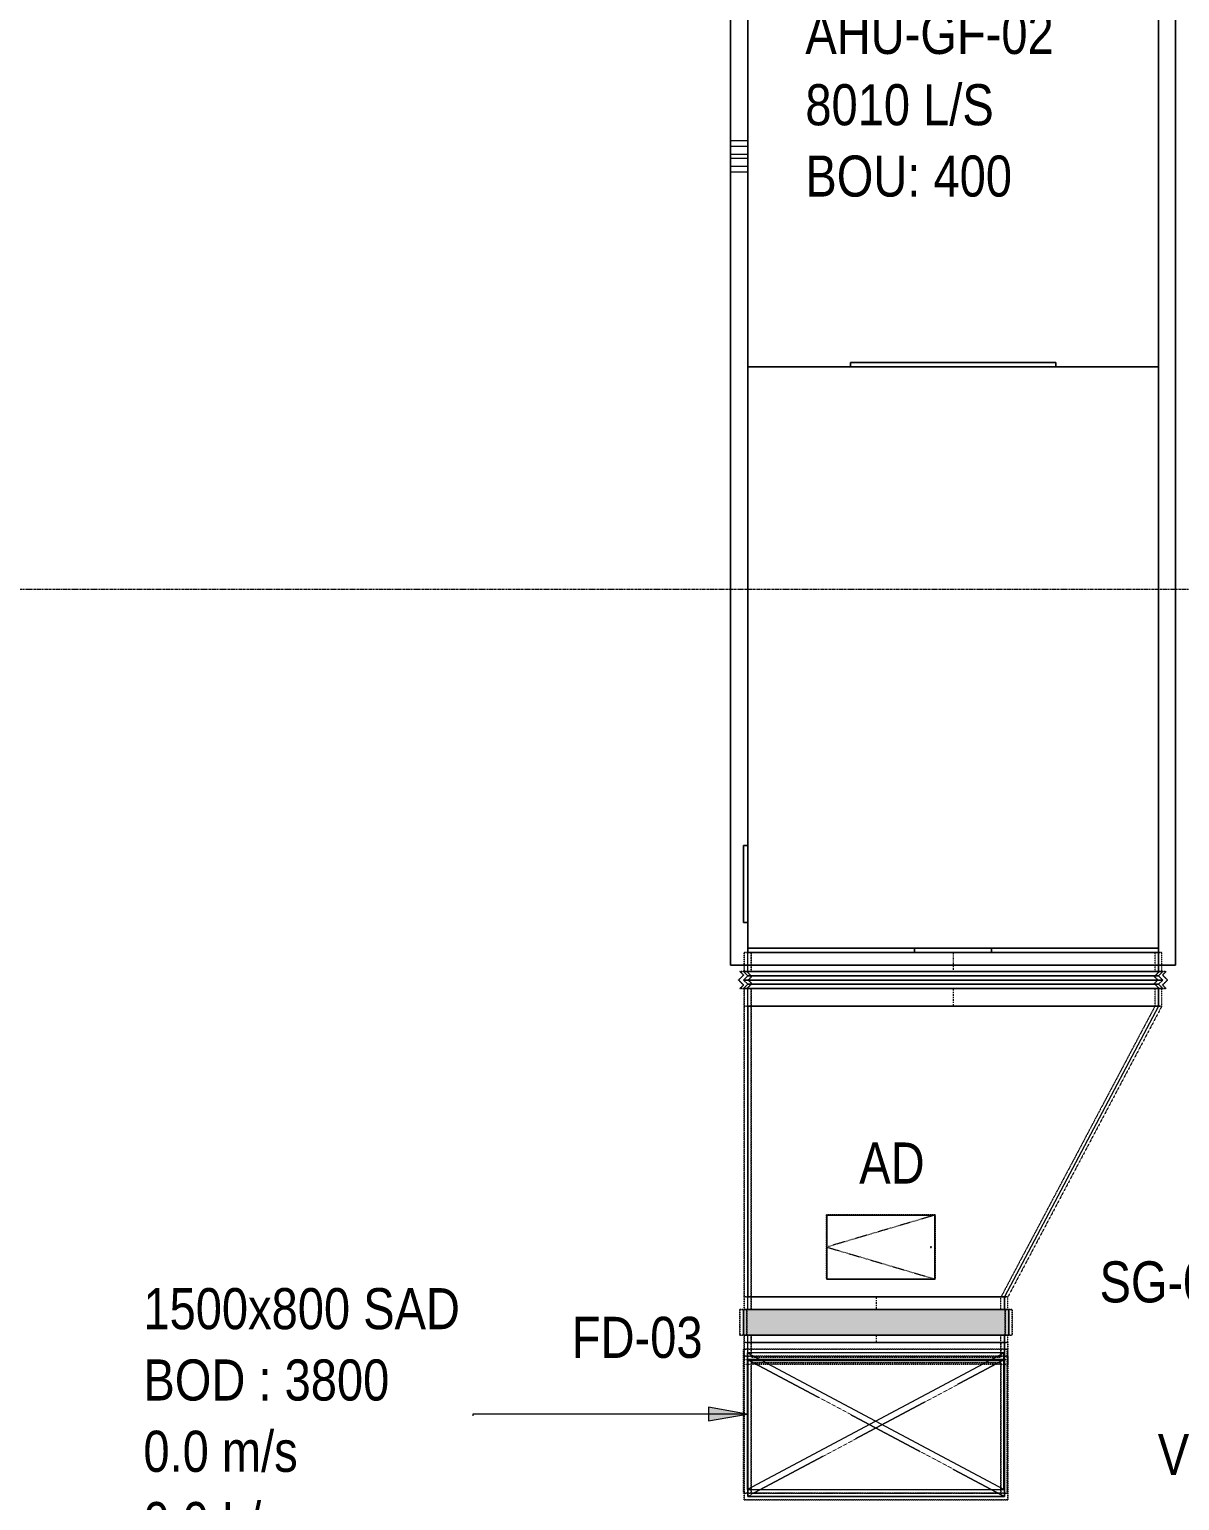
# Model space of a CAD drawing. Header units: inches. Extents: x -83664 to 20107, y -47222 to 19398.
# Drawn here: x -71965 to -65245, y -33089 to -24493 of the extents above; entities that cross this region are included whole.
import ezdxf

# ---------------------------------------------------------------- set-up
doc = ezdxf.new("R2010")
doc.units = ezdxf.units.IN
doc.header["$MEASUREMENT"] = 0
for name, pattern in [('Center', [29.999999, 12, -6, 6, -6]), ('Dash', [6, 3, -3]), ('Dash_2_', [6.35, 3.175, -3.175]), ('Grid Line', [22.225, 12.7, -3.175, 3.175, -3.175]), ('Hidden 0_50', [1.0584, 0.5292, -0.5292]), ('Hidden 1_0', [1.7, 1, -0.7]), ('Hidden 1_5', [2.2, 1.5, -0.7])]:
    doc.linetypes.add(name, pattern=pattern)
for name, color, linetype, lineweight in [('A-DETL-GENF', 7, 'Continuous', 9), ('G-ANNO-TEXT', 7, 'Continuous', 9), ('M-EQPM', 7, 'Continuous', 18), ('M-HVAC-DUCT-ANNO', 7, 'Continuous', 9), ('M-HVAC-DUCT-CNTR', 7, 'Center', 9), ('M-HVAC-DUCT-IDEN', 7, 'Continuous', 18), ('Q-SPCQ', 7, 'Continuous', 9), ('Q-SPCQ-HDLN', 7, 'Dash_2_', 9), ('S-GRID', 7, 'Continuous', 9)]:
    doc.layers.add(name, color=color, linetype=linetype, lineweight=lineweight)
doc.layers.add('M-HVAC-DUCT', color=7, linetype='Continuous', lineweight=9, true_color=0xffe97f)
doc.styles.add('Arial Narrow_21', font='ARIALN.TTF', dxfattribs={"height": 240})

# ---------------------------------------------------------------- blocks, each defined once
blk = doc.blocks.new('TEMW-ME-AHU-Fresh Air Handling Unit - FAHU-L44-01-8296394-FIRST FLOOR AC CONDITIONING LAYOUT - PART A')
at = {"layer": 'M-EQPM'}
for p, q in [((6050, 2500), (-100, 2500)), ((-100, 2500), (-100, -100)), ((-100, -100), (-100, 2500)), ((-100, 2500), (6050, 2500)), ((6050, -100), (6050, 2500)), ((6050, 2500), (6050, -100)), ((0, 2400), (-25, 2400)), ((-25, 2400), (-25, 0)), ((-25, 0), (-25, 2400)), ((-25, 2400), (0, 2400)), ((5950, 2400), (0, 2400)), ((0, 2400), (0, 0)), ((0, 0), (0, 2400)), ((0, 2400), (5950, 2400)), ((0, 0), (0, 2400)), ((0, 2400), (0, 0)), ((5950, 2400), (2554, 2400)), ((2554, 2400), (2554, 0)), ((2554, 0), (2554, 2400)), ((2554, 2400), (5950, 2400)), ((5950, 0), (5950, 2400)), ((5950, 2400), (5950, 0)), ((5950, 0), (5950, 2400)), ((5950, 2400), (5950, 0)), ((5975, 2400), (5950, 2400)), ((5950, 2400), (5950, 0)), ((5950, 0), (5950, 2400)), ((5950, 2400), (5975, 2400)), ((5975, 0), (5975, 2400)), ((5975, 2400), (5975, 0)), ((2554, 1800), (2529, 1800)), ((2529, 1800), (2529, 600)), ((2529, 600), (2529, 1800)), ((2529, 1800), (2554, 1800)), ((2554, 600), (2554, 1800)), ((2554, 1800), (2554, 600)), ((5975, 1425), (5950, 1425)), ((5950, 1425), (5950, 975)), ((5950, 975), (5950, 1425)), ((5950, 1425), (5975, 1425)), ((5975, 975), (5975, 1425)), ((5975, 1425), (5975, 975)), ((5950, 975), (5975, 975)), ((5975, 975), (5950, 975)), ((2529, 600), (2554, 600)), ((2554, 600), (2529, 600)), ((0, 0), (5950, 0)), ((5950, 0), (0, 0)), ((1233.1, 0), (1233.1, -100)), ((1263.1, 0), (1233.1, 0)), ((1263.1, 0), (1233.1, 0)), ((1263.1, -100), (1263.1, 0)), ((1313.1, 0), (1313.1, -100)), ((1333.1, 0), (1313.1, 0)), ((1333.1, 0), (1313.1, 0)), ((1333.1, -100), (1333.1, 0)), ((1383.1, 0), (1383.1, -100)), ((1413.1, 0), (1383.1, 0)), ((1413.1, 0), (1383.1, 0)), ((1413.1, -100), (1413.1, 0)), ((2554, 0), (5950, 0)), ((5950, 0), (2554, 0)), ((5800, 0), (5350, 0)), ((5350, 0), (5350, -25)), ((5350, -25), (5350, 0)), ((5350, 0), (5800, 0)), ((5800, -25), (5800, 0)), ((5800, 0), (5800, -25)), ((-25, 0), (0, 0)), ((0, 0), (-25, 0)), ((5350, -25), (5800, -25)), ((5800, -25), (5350, -25)), ((5950, 0), (5975, 0)), ((5975, 0), (5950, 0)), ((-100, -100), (6050, -100)), ((6050, -100), (-100, -100)), ((1233.1, -100), (1263.1, -100)), ((1233.1, -100), (1263.1, -100)), ((1313.1, -100), (1333.1, -100)), ((1313.1, -100), (1333.1, -100)), ((1383.1, -100), (1413.1, -100)), ((1383.1, -100), (1413.1, -100))]:
    blk.add_line(p, q, dxfattribs=at)
blk = doc.blocks.new('REMC_M_FLEX CONNECTION_Type 2 - V_SAD-8296399-FIRST FLOOR AC CONDITIONING LAYOUT - PART A')
at = {"layer": 'M-HVAC-DUCT', "color": 30, "true_color": 0xff7f00}
for p, q in [((83687.9, 68349.6), (83662.9, 68374.6)), ((86112.9, 68374.6), (83662.9, 68374.6)), ((83687.9, 68349.6), (83662.9, 68374.6)), ((83662.9, 68374.6), (86112.9, 68374.6)), ((83662.9, 68324.6), (83687.9, 68349.6)), ((83662.9, 68324.6), (83687.9, 68349.6)), ((83687.9, 68349.6), (86087.9, 68349.6)), ((86087.9, 68349.6), (83687.9, 68349.6)), ((86087.9, 68349.6), (83687.9, 68349.6)), ((83687.9, 68349.6), (86087.9, 68349.6)), ((86112.9, 68374.6), (86087.9, 68349.6)), ((86087.9, 68349.6), (86112.9, 68374.6)), ((86087.9, 68349.6), (86112.9, 68324.6)), ((86112.9, 68324.6), (86087.9, 68349.6)), ((83687.9, 68299.6), (83662.9, 68324.6)), ((86112.9, 68324.6), (83662.9, 68324.6)), ((83687.9, 68299.6), (83662.9, 68324.6)), ((83662.9, 68324.6), (86112.9, 68324.6)), ((83662.9, 68324.6), (86112.9, 68324.6)), ((86112.9, 68324.6), (83662.9, 68324.6)), ((83687.9, 68299.6), (83662.9, 68274.6)), ((83687.9, 68299.6), (83662.9, 68274.6)), ((86112.9, 68274.6), (83662.9, 68274.6)), ((83662.9, 68274.6), (86112.9, 68274.6)), ((83687.9, 68299.6), (86087.9, 68299.6)), ((86087.9, 68299.6), (83687.9, 68299.6)), ((83687.9, 68299.6), (86087.9, 68299.6)), ((86087.9, 68299.6), (83687.9, 68299.6)), ((86112.9, 68324.6), (86087.9, 68299.6)), ((86087.9, 68299.6), (86112.9, 68324.6)), ((86087.9, 68299.6), (86112.9, 68274.6)), ((86112.9, 68274.6), (86087.9, 68299.6))]:
    blk.add_line(p, q, dxfattribs=at)
blk = doc.blocks.new('M_Rectangular Transition - Length - Standard-8296401-FIRST FLOOR AC CONDITIONING LAYOUT - PART A')
at = {"layer": 'M-HVAC-DUCT', "color": 30, "true_color": 0xff7f00}
for p, q in [((0, 1200), (0, -1200)), ((0, 1200), (1700, 300)), ((0, 1200), (1700, 300)), ((0, -1200), (0, 1200)), ((1700, -1200), (1700, 300)), ((1700, 300), (1700, -1200)), ((0, -1200), (1700, -1200)), ((1700, -1200), (0, -1200))]:
    blk.add_line(p, q, dxfattribs=at)
blk = doc.blocks.new('M_Rectangular Tap - Beveled - Standard-8296402-FIRST FLOOR AC CONDITIONING LAYOUT - PART A')
at = {"layer": 'M-HVAC-DUCT', "color": 30, "true_color": 0xff7f00}
for p, q in [((85187.9, 66206.9), (83687.9, 66206.9)), ((83687.9, 66106.9), (83687.9, 66206.9)), ((83687.9, 66100.8), (83687.9, 66206.9)), ((83687.9, 66206.9), (85187.9, 66206.9)), ((85187.9, 66206.9), (85187.9, 66100.8)), ((85187.9, 66106.9), (85187.9, 66206.9)), ((85187.9, 66106.9), (83687.9, 66106.9)), ((83687.9, 66106.9), (83687.9, 66100.8)), ((83687.9, 66100.8), (85187.9, 66100.8)), ((83687.9, 66100.8), (85187.9, 66100.8)), ((85187.9, 66100.8), (85187.9, 66106.9))]:
    blk.add_line(p, q, dxfattribs=at)
blk = doc.blocks.new('M_Rectangular Endcap - Standard-7706646-FIRST FLOOR AC CONDITIONING LAYOUT - PART A')
at = {"layer": 'M-HVAC-DUCT', "color": 30, "true_color": 0xff7f00}
for p, q in [((83687.9, 65306.9), (83687.9, 66106.9)), ((83687.9, 66106.9), (85187.9, 66106.9)), ((85187.9, 66106.9), (83687.9, 66106.9)), ((83687.9, 66106.9), (83687.9, 65306.9)), ((85187.9, 66106.9), (85187.9, 65306.9)), ((85187.9, 65306.9), (85187.9, 66106.9)), ((85187.9, 65306.9), (83687.9, 65306.9)), ((83687.9, 65306.9), (85187.9, 65306.9))]:
    blk.add_line(p, q, dxfattribs=at)
blk = doc.blocks.new('GCE-DA-Fire Damper-Rectangular - Standard-8296405-FIRST FLOOR AC CONDITIONING LAYOUT - PART A')
at = {"layer": 'A-DETL-GENF', "true_color": 0xff7f00}
blk.add_hatch(color=30, dxfattribs=at).paths.add_polyline_path([(-75, 775), (75, 775), (75, -775), (-75, -775)])
at = {"layer": 'A-DETL-GENF', "color": 30, "true_color": 0xff7f00}
for p, q in [((75, 775), (-75, 775)), ((-75, 775), (-75, -775)), ((75, -775), (75, 775)), ((-75, -775), (75, -775))]:
    blk.add_line(p, q, dxfattribs=at)
at = {"layer": 'M-HVAC-DUCT', "color": 30, "true_color": 0xff7f00}
for p, q in [((-75, -775), (-75, 775)), ((-75, 775), (75, 775)), ((75, 775), (75, -775)), ((75, -775), (-75, -775))]:
    blk.add_line(p, q, dxfattribs=at)
blk = doc.blocks.new('VENT ACCESS DOOR - 375X634-8275249-FIRST FLOOR AC CONDITIONING LAYOUT - PART A')
at = {"layer": 'Q-SPCQ'}
for p, q in [((-316.3, -186.8), (-316.3, 186.8)), ((-316.3, 186.8), (316.3, 186.8)), ((316.3, 186.8), (-316.3, 186.8)), ((-316.3, 186.8), (-316.3, -186.8)), ((-316.3, -186.8), (-316.3, 186.8)), ((-316.3, 186.8), (316.3, 186.8)), ((315.4, 185.9), (-315.4, 185.9)), ((-315.4, 185.9), (-315.4, -185.9)), ((315.4, 186.8), (315.4, -186.8)), ((315.4, -185.9), (315.4, 185.9)), ((316.3, -186.8), (316.3, 186.8)), ((316.3, 186.8), (316.3, -186.8)), ((316.3, -186.8), (-316.3, -186.8)), ((-316.3, -186.8), (316.3, -186.8)), ((316.3, -186.8), (-316.3, -186.8)), ((-315.4, -185.9), (315.4, -185.9))]:
    blk.add_line(p, q, dxfattribs=at)
for start, end in [(0, 180), (0, 180), (180, 360), (180, 360)]:
    blk.add_arc((292.4, 0), 2.84, start, end, dxfattribs=at)
at = {"layer": 'Q-SPCQ-HDLN', "linetype": 'Dash'}
for p, q in [((316.3, 186.8), (-316.3, 0)), ((-316.3, 0), (316.3, -186.8))]:
    blk.add_line(p, q, dxfattribs=at)
blk = doc.blocks.new('TEMW-SMBZ-HO-BM-HVAC-00002_rvt-1-FIRST FLOOR AC CONDITIONING LAYOUT - PART A')
at = {"layer": 'M-HVAC-DUCT', "color": 30, "linetype": 'Hidden 0_50', "true_color": 0xff7f00}
for p, q in [((83667.9, 68486.3), (86107.9, 68486.3)), ((86107.9, 68486.3), (83667.9, 68486.3)), ((83667.9, 68486.3), (83667.9, 68374.6)), ((83667.9, 68374.6), (83667.9, 68486.3)), ((86107.9, 68374.6), (86107.9, 68486.3)), ((86107.9, 68374.6), (86107.9, 68486.3)), ((83634.6, 68324.6), (83663.7, 68353.7)), ((83663.7, 68353.7), (83634.6, 68324.6)), ((83663.7, 68353.7), (83642.9, 68374.6)), ((83642.9, 68374.6), (86132.9, 68374.6)), ((86132.9, 68374.6), (83642.9, 68374.6)), ((83642.9, 68374.6), (83663.7, 68353.7)), ((83667.9, 68374.6), (86107.9, 68374.6)), ((86107.9, 68374.6), (83667.9, 68374.6)), ((86132.9, 68374.6), (86112, 68353.7)), ((86112, 68353.7), (86132.9, 68374.6)), ((86112, 68353.7), (86141.2, 68324.6)), ((86141.2, 68324.6), (86112, 68353.7)), ((83663.7, 68295.4), (83634.6, 68324.6)), ((83634.6, 68324.6), (83663.7, 68295.4)), ((83642.9, 68274.6), (83663.7, 68295.4)), ((83663.7, 68295.4), (83642.9, 68274.6)), ((86132.9, 68274.6), (83642.9, 68274.6)), ((83642.9, 68274.6), (86132.9, 68274.6)), ((83667.9, 68274.6), (86107.9, 68274.6)), ((86107.9, 68274.6), (83667.9, 68274.6)), ((83667.9, 68274.6), (83667.9, 68172.8)), ((83667.9, 68172.8), (83667.9, 68274.6)), ((86107.9, 68172.8), (86107.9, 68274.6)), ((86107.9, 68172.8), (86107.9, 68274.6)), ((86141.2, 68324.6), (86112, 68295.4)), ((86112, 68295.4), (86141.2, 68324.6)), ((86112, 68295.4), (86132.9, 68274.6)), ((86132.9, 68274.6), (86112, 68295.4)), ((83667.9, 68172.8), (86107.9, 68172.8)), ((86107.9, 68172.8), (83667.9, 68172.8)), ((83667.9, 66472.8), (83667.9, 68172.8)), ((83667.9, 68172.8), (83667.9, 66472.8)), ((86107.9, 68172.8), (83667.9, 68172.8)), ((83667.9, 68172.8), (86107.9, 68172.8)), ((86107.9, 68172.8), (85207.9, 66472.8)), ((86107.9, 68172.8), (85207.9, 66472.8)), ((84148.8, 66951.8), (84782.8, 66951.8)), ((84148.8, 66576.8), (84148.8, 66951.8)), ((84782.8, 66951.8), (84148.8, 66951.8)), ((84148.8, 66951.8), (84148.8, 66576.8)), ((84782.8, 66951.8), (84782.8, 66576.8)), ((84782.8, 66576.8), (84782.8, 66951.8)), ((84782.8, 66576.8), (84148.8, 66576.8)), ((84148.8, 66576.8), (84782.8, 66576.8)), ((83667.9, 66472.8), (85207.9, 66472.8)), ((85207.9, 66472.8), (83667.9, 66472.8)), ((83667.9, 66472.8), (83667.9, 66399.2)), ((83667.9, 66399.2), (83667.9, 66472.8)), ((83667.9, 66472.8), (85207.9, 66472.8)), ((85207.9, 66472.8), (83667.9, 66472.8)), ((85207.9, 66399.2), (85207.9, 66472.8)), ((85207.9, 66399.2), (85207.9, 66472.8)), ((83642.9, 66399.2), (83642.9, 66249.2)), ((85232.9, 66399.2), (83642.9, 66399.2)), ((83642.9, 66399.2), (85232.9, 66399.2)), ((83642.9, 66249.2), (83642.9, 66399.2)), ((83667.9, 66399.2), (85207.9, 66399.2)), ((85207.9, 66399.2), (83667.9, 66399.2)), ((85232.9, 66249.2), (85232.9, 66399.2)), ((85232.9, 66399.2), (85232.9, 66249.2)), ((83642.9, 66249.2), (85232.9, 66249.2)), ((85232.9, 66249.2), (83642.9, 66249.2)), ((83667.9, 66249.2), (85207.9, 66249.2)), ((85207.9, 66249.2), (83667.9, 66249.2)), ((83667.9, 66249.2), (83667.9, 66206.9)), ((83667.9, 66206.9), (83667.9, 66249.2)), ((83667.9, 66206.9), (83667.9, 66106.9)), ((83667.9, 66080.8), (83667.9, 66206.9)), ((85207.9, 66206.9), (83667.9, 66206.9)), ((83667.9, 66206.9), (85207.9, 66206.9)), ((83667.9, 66206.9), (85207.9, 66206.9)), ((85207.9, 66206.9), (83667.9, 66206.9)), ((85207.9, 66206.9), (85207.9, 66249.2)), ((85207.9, 66206.9), (85207.9, 66249.2)), ((85207.9, 66206.9), (85207.9, 66080.8)), ((85207.9, 66106.9), (85207.9, 66206.9)), ((85204.4, 66167), (83664.4, 66167)), ((83664.4, 66167), (83664.4, 65327)), ((83664.4, 65327), (83664.4, 66167)), ((83664.4, 66167), (85204.4, 66167)), ((85207.9, 66126.9), (83667.9, 66126.9)), ((83667.9, 66126.9), (83667.9, 65286.9)), ((83667.9, 65286.9), (83667.9, 66126.9)), ((83667.9, 66126.9), (85207.9, 66126.9)), ((85207.9, 66126.9), (83667.9, 66126.9)), ((83667.9, 66126.9), (83667.9, 65286.9)), ((83667.9, 65286.9), (83667.9, 66126.9)), ((83667.9, 66126.9), (85207.9, 66126.9)), ((85204.4, 65327), (85204.4, 66167)), ((85204.4, 66167), (85204.4, 65327)), ((85207.9, 65286.9), (85207.9, 66126.9)), ((85207.9, 66126.9), (85207.9, 65286.9)), ((85207.9, 65286.9), (85207.9, 66126.9)), ((85207.9, 66126.9), (85207.9, 65286.9)), ((83667.9, 66106.9), (83667.9, 66080.8)), ((83667.9, 66106.9), (85207.9, 66106.9)), ((83667.9, 66080.8), (85207.9, 66080.8)), ((83667.9, 66080.8), (85207.9, 66080.8)), ((85207.9, 66080.8), (85207.9, 66106.9)), ((83664.4, 65327), (85204.4, 65327)), ((85204.4, 65327), (83664.4, 65327)), ((83667.9, 65286.9), (85207.9, 65286.9)), ((85207.9, 65286.9), (83667.9, 65286.9)), ((83667.9, 65286.9), (85207.9, 65286.9)), ((85207.9, 65286.9), (83667.9, 65286.9))]:
    blk.add_line(p, q, dxfattribs=at)
at = {"layer": 'M-HVAC-DUCT', "color": 30, "true_color": 0xff7f00}
for p, q in [((86087.9, 68486.3), (83687.9, 68486.3)), ((83687.9, 68486.3), (86087.9, 68486.3)), ((83687.9, 68374.6), (83687.9, 68486.3)), ((83687.9, 68374.6), (83687.9, 68486.3)), ((86087.9, 68486.3), (86087.9, 68374.6)), ((86087.9, 68374.6), (86087.9, 68486.3)), ((86087.9, 68374.6), (83687.9, 68374.6)), ((83687.9, 68374.6), (86087.9, 68374.6)), ((86087.9, 68274.6), (83687.9, 68274.6)), ((83687.9, 68274.6), (86087.9, 68274.6)), ((83687.9, 68172.8), (83687.9, 68274.6)), ((83687.9, 68172.8), (83687.9, 68274.6)), ((86087.9, 68274.6), (86087.9, 68172.8)), ((86087.9, 68172.8), (86087.9, 68274.6)), ((86087.9, 68172.8), (83687.9, 68172.8)), ((83687.9, 68172.8), (86087.9, 68172.8)), ((85187.9, 66472.8), (83687.9, 66472.8)), ((83687.9, 66472.8), (85187.9, 66472.8)), ((83687.9, 66399.2), (83687.9, 66472.8)), ((83687.9, 66399.2), (83687.9, 66472.8)), ((85187.9, 66472.8), (85187.9, 66399.2)), ((85187.9, 66399.2), (85187.9, 66472.8)), ((85187.9, 66399.2), (83687.9, 66399.2)), ((83687.9, 66399.2), (85187.9, 66399.2)), ((85187.9, 66249.2), (83687.9, 66249.2)), ((83687.9, 66249.2), (85187.9, 66249.2)), ((83687.9, 66206.9), (83687.9, 66249.2)), ((83687.9, 66206.9), (83687.9, 66249.2)), ((85187.9, 66206.9), (83687.9, 66206.9)), ((83687.9, 66206.9), (85187.9, 66206.9)), ((85187.9, 66249.2), (85187.9, 66206.9)), ((85187.9, 66206.9), (85187.9, 66249.2))]:
    blk.add_line(p, q, dxfattribs=at)
at = {"layer": 'M-HVAC-DUCT', "color": 30, "linetype": 'Hidden 1_0', "true_color": 0xff7f00}
for p, q in [((83707.9, 68486.3), (86067.9, 68486.3)), ((86067.9, 68486.3), (83707.9, 68486.3)), ((83707.9, 68486.3), (83707.9, 68374.6)), ((83707.9, 68374.6), (83707.9, 68486.3)), ((86067.9, 68374.6), (86067.9, 68486.3)), ((86067.9, 68374.6), (86067.9, 68486.3)), ((83712, 68345.4), (83682.9, 68374.6)), ((83682.9, 68374.6), (86092.9, 68374.6)), ((86092.9, 68374.6), (83682.9, 68374.6)), ((83682.9, 68374.6), (83712, 68345.4)), ((83691.2, 68324.6), (83712, 68345.4)), ((83712, 68345.4), (83691.2, 68324.6)), ((83707.9, 68374.6), (86067.9, 68374.6)), ((86067.9, 68374.6), (83707.9, 68374.6)), ((86092.9, 68374.6), (86063.7, 68345.4)), ((86063.7, 68345.4), (86092.9, 68374.6)), ((86063.7, 68345.4), (86084.6, 68324.6)), ((86084.6, 68324.6), (86063.7, 68345.4)), ((83682.9, 68274.6), (83712, 68303.7)), ((83712, 68303.7), (83682.9, 68274.6)), ((86092.9, 68274.6), (83682.9, 68274.6)), ((83682.9, 68274.6), (86092.9, 68274.6)), ((83712, 68303.7), (83691.2, 68324.6)), ((83691.2, 68324.6), (83712, 68303.7)), ((83707.9, 68274.6), (86067.9, 68274.6)), ((86067.9, 68274.6), (83707.9, 68274.6)), ((83707.9, 68274.6), (83707.9, 68172.8)), ((83707.9, 68172.8), (83707.9, 68274.6)), ((86084.6, 68324.6), (86063.7, 68303.7)), ((86063.7, 68303.7), (86084.6, 68324.6)), ((86063.7, 68303.7), (86092.9, 68274.6)), ((86092.9, 68274.6), (86063.7, 68303.7)), ((86067.9, 68172.8), (86067.9, 68274.6)), ((86067.9, 68172.8), (86067.9, 68274.6)), ((83707.9, 68172.8), (86067.9, 68172.8)), ((86067.9, 68172.8), (83707.9, 68172.8)), ((83707.9, 68172.8), (83707.9, 66472.8)), ((83707.9, 66472.8), (83707.9, 68172.8)), ((86067.9, 68172.8), (83707.9, 68172.8)), ((83707.9, 68172.8), (86067.9, 68172.8)), ((86067.9, 68172.8), (85167.9, 66472.8)), ((86067.9, 68172.8), (85167.9, 66472.8)), ((83707.9, 66472.8), (85167.9, 66472.8)), ((85167.9, 66472.8), (83707.9, 66472.8)), ((83707.9, 66472.8), (83707.9, 66399.2)), ((83707.9, 66399.2), (83707.9, 66472.8)), ((83707.9, 66472.8), (85167.9, 66472.8)), ((85167.9, 66472.8), (83707.9, 66472.8)), ((85167.9, 66399.2), (85167.9, 66472.8)), ((85167.9, 66399.2), (85167.9, 66472.8)), ((83682.9, 66399.2), (83682.9, 66249.2)), ((85192.9, 66399.2), (83682.9, 66399.2)), ((83682.9, 66399.2), (85192.9, 66399.2)), ((83682.9, 66249.2), (83682.9, 66399.2)), ((83707.9, 66399.2), (85167.9, 66399.2)), ((85167.9, 66399.2), (83707.9, 66399.2)), ((85192.9, 66249.2), (85192.9, 66399.2)), ((85192.9, 66399.2), (85192.9, 66249.2)), ((83682.9, 66249.2), (85192.9, 66249.2)), ((85192.9, 66249.2), (83682.9, 66249.2)), ((83707.9, 66249.2), (85167.9, 66249.2)), ((85167.9, 66249.2), (83707.9, 66249.2)), ((83707.9, 66249.2), (83707.9, 66206.9)), ((83707.9, 66206.9), (83707.9, 66249.2)), ((83707.9, 66206.9), (83707.9, 66120.8)), ((83707.9, 66120.8), (83707.9, 66206.9)), ((85167.9, 66206.9), (83707.9, 66206.9)), ((83707.9, 66206.9), (85167.9, 66206.9)), ((83707.9, 66206.9), (85167.9, 66206.9)), ((85167.9, 66206.9), (83707.9, 66206.9)), ((85167.9, 66206.9), (85167.9, 66249.2)), ((85167.9, 66206.9), (85167.9, 66249.2)), ((85167.9, 66206.9), (85167.9, 66120.8)), ((85167.9, 66120.8), (85167.9, 66206.9)), ((83707.9, 66120.8), (85167.9, 66120.8)), ((83707.9, 66120.8), (85167.9, 66120.8)), ((85167.9, 66086.9), (83707.9, 66086.9)), ((83707.9, 66086.9), (83707.9, 65326.9)), ((83707.9, 65326.9), (83707.9, 66086.9)), ((83707.9, 66086.9), (85167.9, 66086.9)), ((85167.9, 65326.9), (85167.9, 66086.9)), ((85167.9, 66086.9), (85167.9, 65326.9)), ((83707.9, 65326.9), (85167.9, 65326.9)), ((85167.9, 65326.9), (83707.9, 65326.9))]:
    blk.add_line(p, q, dxfattribs=at)
at = {"layer": 'M-HVAC-DUCT-ANNO', "color": 30, "true_color": 0xff7f00}
for p, q in [((85184.4, 66147), (83684.4, 66147)), ((83684.4, 66147), (83684.4, 65347)), ((83684.4, 65347), (85184.4, 66147)), ((85184.4, 65347), (83684.4, 66147)), ((85184.4, 65347), (85184.4, 66147)), ((83684.4, 65347), (85184.4, 65347))]:
    blk.add_line(p, q, dxfattribs=at)
at = {"layer": 'M-HVAC-DUCT-ANNO', "color": 30, "linetype": 'Hidden 1_5', "true_color": 0xff7f00}
for p, q in [((85187.9, 66106.9), (83687.9, 66106.9)), ((83687.9, 66106.9), (83687.9, 65306.9)), ((85187.9, 66106.9), (83687.9, 65306.9)), ((83687.9, 66106.9), (85187.9, 65306.9)), ((85187.9, 65306.9), (85187.9, 66106.9)), ((83687.9, 65306.9), (85187.9, 65306.9))]:
    blk.add_line(p, q, dxfattribs=at)
at = {"layer": 'M-HVAC-DUCT-CNTR', "color": 30, "true_color": 0xff7f00}
for p, q in [((84887.9, 68486.3), (84887.9, 68374.6)), ((84887.9, 68274.6), (84887.9, 68172.8)), ((84437.9, 66472.8), (84437.9, 66399.2)), ((84437.9, 66249.2), (84437.9, 66206.9))]:
    blk.add_line(p, q, dxfattribs=at)
at = {"layer": 'M-EQPM', "color": 6, "linetype": 'Hidden 0_50', "lineweight": 9, "true_color": 0xff00ff, "rotation": 270.0000000000001}
blk.add_blockref('TEMW-ME-AHU-Fresh Air Handling Unit - FAHU-L44-01-8296394-FIRST FLOOR AC CONDITIONING LAYOUT - PART A', (83687.9, 74461.3), dxfattribs=at)
at = {"layer": 'M-HVAC-DUCT', "color": 6, "linetype": 'Hidden 0_50', "lineweight": 9, "true_color": 0xff00ff}
for name in ['REMC_M_FLEX CONNECTION_Type 2 - V_SAD-8296399-FIRST FLOOR AC CONDITIONING LAYOUT - PART A', 'M_Rectangular Tap - Beveled - Standard-8296402-FIRST FLOOR AC CONDITIONING LAYOUT - PART A', 'M_Rectangular Endcap - Standard-7706646-FIRST FLOOR AC CONDITIONING LAYOUT - PART A']:
    blk.add_blockref(name, (0, 0), dxfattribs=at)
at = {"layer": 'M-HVAC-DUCT', "color": 6, "linetype": 'Hidden 0_50', "lineweight": 9, "true_color": 0xff00ff, "rotation": 270}
blk.add_blockref('M_Rectangular Transition - Length - Standard-8296401-FIRST FLOOR AC CONDITIONING LAYOUT - PART A', (84887.9, 68172.8), dxfattribs=at)
at = {"layer": 'M-HVAC-DUCT', "color": 6, "linetype": 'Hidden 0_50', "lineweight": 9, "true_color": 0xff00ff, "extrusion": (0, 0, -1), "rotation": 90}
blk.add_blockref('GCE-DA-Fire Damper-Rectangular - Standard-8296405-FIRST FLOOR AC CONDITIONING LAYOUT - PART A', (-84437.9, 66324.2), dxfattribs=at)
at = {"layer": 'Q-SPCQ', "color": 6, "linetype": 'Hidden 0_50', "lineweight": 9, "true_color": 0xff00ff}
blk.add_blockref('VENT ACCESS DOOR - 375X634-8275249-FIRST FLOOR AC CONDITIONING LAYOUT - PART A', (84465.8, 66764.3), dxfattribs=at)
blk = doc.blocks.new('TEMW-SMBZ-HO-BM-HVAC-00002_rvt-2-FIRST FLOOR AC CONDITIONING LAYOUT - PART A')
at = {"layer": 'M-HVAC-DUCT', "color": 30, "linetype": 'Hidden 0_50', "true_color": 0xff7f00}
for p, q in [((83667.9, 68486.3), (86107.9, 68486.3)), ((86107.9, 68486.3), (83667.9, 68486.3)), ((83667.9, 68486.3), (83667.9, 68374.6)), ((83667.9, 68374.6), (83667.9, 68486.3)), ((86107.9, 68374.6), (86107.9, 68486.3)), ((86107.9, 68374.6), (86107.9, 68486.3)), ((83634.6, 68324.6), (83663.7, 68353.7)), ((83663.7, 68353.7), (83634.6, 68324.6)), ((83663.7, 68353.7), (83642.9, 68374.6)), ((83642.9, 68374.6), (86132.9, 68374.6)), ((86132.9, 68374.6), (83642.9, 68374.6)), ((83642.9, 68374.6), (83663.7, 68353.7)), ((83667.9, 68374.6), (86107.9, 68374.6)), ((86107.9, 68374.6), (83667.9, 68374.6)), ((86132.9, 68374.6), (86112, 68353.7)), ((86112, 68353.7), (86132.9, 68374.6)), ((86112, 68353.7), (86141.2, 68324.6)), ((86141.2, 68324.6), (86112, 68353.7)), ((83663.7, 68295.4), (83634.6, 68324.6)), ((83634.6, 68324.6), (83663.7, 68295.4)), ((83642.9, 68274.6), (83663.7, 68295.4)), ((83663.7, 68295.4), (83642.9, 68274.6)), ((86132.9, 68274.6), (83642.9, 68274.6)), ((83642.9, 68274.6), (86132.9, 68274.6)), ((83667.9, 68274.6), (86107.9, 68274.6)), ((86107.9, 68274.6), (83667.9, 68274.6)), ((83667.9, 68274.6), (83667.9, 68172.8)), ((83667.9, 68172.8), (83667.9, 68274.6)), ((86107.9, 68172.8), (86107.9, 68274.6)), ((86107.9, 68172.8), (86107.9, 68274.6)), ((86141.2, 68324.6), (86112, 68295.4)), ((86112, 68295.4), (86141.2, 68324.6)), ((86112, 68295.4), (86132.9, 68274.6)), ((86132.9, 68274.6), (86112, 68295.4)), ((83667.9, 68172.8), (86107.9, 68172.8)), ((86107.9, 68172.8), (83667.9, 68172.8)), ((83667.9, 66472.8), (83667.9, 68172.8)), ((83667.9, 68172.8), (83667.9, 66472.8)), ((86107.9, 68172.8), (83667.9, 68172.8)), ((83667.9, 68172.8), (86107.9, 68172.8)), ((86107.9, 68172.8), (85207.9, 66472.8)), ((86107.9, 68172.8), (85207.9, 66472.8)), ((84148.8, 66951.8), (84782.8, 66951.8)), ((84148.8, 66576.8), (84148.8, 66951.8)), ((84782.8, 66951.8), (84148.8, 66951.8)), ((84148.8, 66951.8), (84148.8, 66576.8)), ((84782.8, 66951.8), (84782.8, 66576.8)), ((84782.8, 66576.8), (84782.8, 66951.8)), ((84782.8, 66576.8), (84148.8, 66576.8)), ((84148.8, 66576.8), (84782.8, 66576.8)), ((83667.9, 66472.8), (85207.9, 66472.8)), ((85207.9, 66472.8), (83667.9, 66472.8)), ((83667.9, 66472.8), (83667.9, 66399.2)), ((83667.9, 66399.2), (83667.9, 66472.8)), ((83667.9, 66472.8), (85207.9, 66472.8)), ((85207.9, 66472.8), (83667.9, 66472.8)), ((85207.9, 66399.2), (85207.9, 66472.8)), ((85207.9, 66399.2), (85207.9, 66472.8)), ((83642.9, 66399.2), (83642.9, 66249.2)), ((85232.9, 66399.2), (83642.9, 66399.2)), ((83642.9, 66399.2), (85232.9, 66399.2)), ((83642.9, 66249.2), (83642.9, 66399.2)), ((83667.9, 66399.2), (85207.9, 66399.2)), ((85207.9, 66399.2), (83667.9, 66399.2)), ((85232.9, 66249.2), (85232.9, 66399.2)), ((85232.9, 66399.2), (85232.9, 66249.2)), ((83642.9, 66249.2), (85232.9, 66249.2)), ((85232.9, 66249.2), (83642.9, 66249.2)), ((83667.9, 66249.2), (85207.9, 66249.2)), ((85207.9, 66249.2), (83667.9, 66249.2)), ((83667.9, 66249.2), (83667.9, 66206.9)), ((83667.9, 66206.9), (83667.9, 66249.2)), ((83667.9, 66206.9), (83667.9, 66106.9)), ((83667.9, 66080.8), (83667.9, 66206.9)), ((85207.9, 66206.9), (83667.9, 66206.9)), ((83667.9, 66206.9), (85207.9, 66206.9)), ((83667.9, 66206.9), (85207.9, 66206.9)), ((85207.9, 66206.9), (83667.9, 66206.9)), ((85207.9, 66206.9), (85207.9, 66249.2)), ((85207.9, 66206.9), (85207.9, 66249.2)), ((85207.9, 66206.9), (85207.9, 66080.8)), ((85207.9, 66106.9), (85207.9, 66206.9)), ((85204.4, 66167), (83664.4, 66167)), ((83664.4, 66167), (83664.4, 65327)), ((83664.4, 65327), (83664.4, 66167)), ((83664.4, 66167), (85204.4, 66167)), ((85207.9, 66126.9), (83667.9, 66126.9)), ((83667.9, 66126.9), (83667.9, 65286.9)), ((83667.9, 65286.9), (83667.9, 66126.9)), ((83667.9, 66126.9), (85207.9, 66126.9)), ((85207.9, 66126.9), (83667.9, 66126.9)), ((83667.9, 66126.9), (83667.9, 65286.9)), ((83667.9, 65286.9), (83667.9, 66126.9)), ((83667.9, 66126.9), (85207.9, 66126.9)), ((85204.4, 65327), (85204.4, 66167)), ((85204.4, 66167), (85204.4, 65327)), ((85207.9, 65286.9), (85207.9, 66126.9)), ((85207.9, 66126.9), (85207.9, 65286.9)), ((85207.9, 65286.9), (85207.9, 66126.9)), ((85207.9, 66126.9), (85207.9, 65286.9)), ((83667.9, 66106.9), (83667.9, 66080.8)), ((83667.9, 66106.9), (85207.9, 66106.9)), ((83667.9, 66080.8), (85207.9, 66080.8)), ((83667.9, 66080.8), (85207.9, 66080.8)), ((85207.9, 66080.8), (85207.9, 66106.9)), ((83664.4, 65327), (85204.4, 65327)), ((85204.4, 65327), (83664.4, 65327)), ((83667.9, 65286.9), (85207.9, 65286.9)), ((85207.9, 65286.9), (83667.9, 65286.9)), ((83667.9, 65286.9), (85207.9, 65286.9)), ((85207.9, 65286.9), (83667.9, 65286.9))]:
    blk.add_line(p, q, dxfattribs=at)
at = {"layer": 'M-HVAC-DUCT', "color": 30, "true_color": 0xff7f00}
for p, q in [((86087.9, 68486.3), (83687.9, 68486.3)), ((83687.9, 68486.3), (86087.9, 68486.3)), ((83687.9, 68374.6), (83687.9, 68486.3)), ((83687.9, 68374.6), (83687.9, 68486.3)), ((86087.9, 68486.3), (86087.9, 68374.6)), ((86087.9, 68374.6), (86087.9, 68486.3)), ((86087.9, 68374.6), (83687.9, 68374.6)), ((83687.9, 68374.6), (86087.9, 68374.6)), ((86087.9, 68274.6), (83687.9, 68274.6)), ((83687.9, 68274.6), (86087.9, 68274.6)), ((83687.9, 68172.8), (83687.9, 68274.6)), ((83687.9, 68172.8), (83687.9, 68274.6)), ((86087.9, 68274.6), (86087.9, 68172.8)), ((86087.9, 68172.8), (86087.9, 68274.6)), ((86087.9, 68172.8), (83687.9, 68172.8)), ((83687.9, 68172.8), (86087.9, 68172.8)), ((85187.9, 66472.8), (83687.9, 66472.8)), ((83687.9, 66472.8), (85187.9, 66472.8)), ((83687.9, 66399.2), (83687.9, 66472.8)), ((83687.9, 66399.2), (83687.9, 66472.8)), ((85187.9, 66472.8), (85187.9, 66399.2)), ((85187.9, 66399.2), (85187.9, 66472.8)), ((85187.9, 66399.2), (83687.9, 66399.2)), ((83687.9, 66399.2), (85187.9, 66399.2)), ((85187.9, 66249.2), (83687.9, 66249.2)), ((83687.9, 66249.2), (85187.9, 66249.2)), ((83687.9, 66206.9), (83687.9, 66249.2)), ((83687.9, 66206.9), (83687.9, 66249.2)), ((85187.9, 66206.9), (83687.9, 66206.9)), ((83687.9, 66206.9), (85187.9, 66206.9)), ((85187.9, 66249.2), (85187.9, 66206.9)), ((85187.9, 66206.9), (85187.9, 66249.2))]:
    blk.add_line(p, q, dxfattribs=at)
at = {"layer": 'M-HVAC-DUCT', "color": 30, "linetype": 'Hidden 1_0', "true_color": 0xff7f00}
for p, q in [((83707.9, 68486.3), (86067.9, 68486.3)), ((86067.9, 68486.3), (83707.9, 68486.3)), ((83707.9, 68486.3), (83707.9, 68374.6)), ((83707.9, 68374.6), (83707.9, 68486.3)), ((86067.9, 68374.6), (86067.9, 68486.3)), ((86067.9, 68374.6), (86067.9, 68486.3)), ((83712, 68345.4), (83682.9, 68374.6)), ((83682.9, 68374.6), (86092.9, 68374.6)), ((86092.9, 68374.6), (83682.9, 68374.6)), ((83682.9, 68374.6), (83712, 68345.4)), ((83691.2, 68324.6), (83712, 68345.4)), ((83712, 68345.4), (83691.2, 68324.6)), ((83707.9, 68374.6), (86067.9, 68374.6)), ((86067.9, 68374.6), (83707.9, 68374.6)), ((86092.9, 68374.6), (86063.7, 68345.4)), ((86063.7, 68345.4), (86092.9, 68374.6)), ((86063.7, 68345.4), (86084.6, 68324.6)), ((86084.6, 68324.6), (86063.7, 68345.4)), ((83682.9, 68274.6), (83712, 68303.7)), ((83712, 68303.7), (83682.9, 68274.6)), ((86092.9, 68274.6), (83682.9, 68274.6)), ((83682.9, 68274.6), (86092.9, 68274.6)), ((83712, 68303.7), (83691.2, 68324.6)), ((83691.2, 68324.6), (83712, 68303.7)), ((83707.9, 68274.6), (86067.9, 68274.6)), ((86067.9, 68274.6), (83707.9, 68274.6)), ((83707.9, 68274.6), (83707.9, 68172.8)), ((83707.9, 68172.8), (83707.9, 68274.6)), ((86084.6, 68324.6), (86063.7, 68303.7)), ((86063.7, 68303.7), (86084.6, 68324.6)), ((86063.7, 68303.7), (86092.9, 68274.6)), ((86092.9, 68274.6), (86063.7, 68303.7)), ((86067.9, 68172.8), (86067.9, 68274.6)), ((86067.9, 68172.8), (86067.9, 68274.6)), ((83707.9, 68172.8), (86067.9, 68172.8)), ((86067.9, 68172.8), (83707.9, 68172.8)), ((83707.9, 68172.8), (83707.9, 66472.8)), ((83707.9, 66472.8), (83707.9, 68172.8)), ((86067.9, 68172.8), (83707.9, 68172.8)), ((83707.9, 68172.8), (86067.9, 68172.8)), ((86067.9, 68172.8), (85167.9, 66472.8)), ((86067.9, 68172.8), (85167.9, 66472.8)), ((83707.9, 66472.8), (85167.9, 66472.8)), ((85167.9, 66472.8), (83707.9, 66472.8)), ((83707.9, 66472.8), (83707.9, 66399.2)), ((83707.9, 66399.2), (83707.9, 66472.8)), ((83707.9, 66472.8), (85167.9, 66472.8)), ((85167.9, 66472.8), (83707.9, 66472.8)), ((85167.9, 66399.2), (85167.9, 66472.8)), ((85167.9, 66399.2), (85167.9, 66472.8)), ((83682.9, 66399.2), (83682.9, 66249.2)), ((85192.9, 66399.2), (83682.9, 66399.2)), ((83682.9, 66399.2), (85192.9, 66399.2)), ((83682.9, 66249.2), (83682.9, 66399.2)), ((83707.9, 66399.2), (85167.9, 66399.2)), ((85167.9, 66399.2), (83707.9, 66399.2)), ((85192.9, 66249.2), (85192.9, 66399.2)), ((85192.9, 66399.2), (85192.9, 66249.2)), ((83682.9, 66249.2), (85192.9, 66249.2)), ((85192.9, 66249.2), (83682.9, 66249.2)), ((83707.9, 66249.2), (85167.9, 66249.2)), ((85167.9, 66249.2), (83707.9, 66249.2)), ((83707.9, 66249.2), (83707.9, 66206.9)), ((83707.9, 66206.9), (83707.9, 66249.2)), ((83707.9, 66206.9), (83707.9, 66120.8)), ((83707.9, 66120.8), (83707.9, 66206.9)), ((85167.9, 66206.9), (83707.9, 66206.9)), ((83707.9, 66206.9), (85167.9, 66206.9)), ((83707.9, 66206.9), (85167.9, 66206.9)), ((85167.9, 66206.9), (83707.9, 66206.9)), ((85167.9, 66206.9), (85167.9, 66249.2)), ((85167.9, 66206.9), (85167.9, 66249.2)), ((85167.9, 66206.9), (85167.9, 66120.8)), ((85167.9, 66120.8), (85167.9, 66206.9)), ((83707.9, 66120.8), (85167.9, 66120.8)), ((83707.9, 66120.8), (85167.9, 66120.8)), ((85167.9, 66086.9), (83707.9, 66086.9)), ((83707.9, 66086.9), (83707.9, 65326.9)), ((83707.9, 65326.9), (83707.9, 66086.9)), ((83707.9, 66086.9), (85167.9, 66086.9)), ((85167.9, 65326.9), (85167.9, 66086.9)), ((85167.9, 66086.9), (85167.9, 65326.9)), ((83707.9, 65326.9), (85167.9, 65326.9)), ((85167.9, 65326.9), (83707.9, 65326.9))]:
    blk.add_line(p, q, dxfattribs=at)
at = {"layer": 'M-HVAC-DUCT-ANNO', "color": 30, "true_color": 0xff7f00}
for p, q in [((85184.4, 66147), (83684.4, 66147)), ((83684.4, 66147), (83684.4, 65347)), ((83684.4, 65347), (85184.4, 66147)), ((85184.4, 65347), (83684.4, 66147)), ((85184.4, 65347), (85184.4, 66147)), ((83684.4, 65347), (85184.4, 65347))]:
    blk.add_line(p, q, dxfattribs=at)
at = {"layer": 'M-HVAC-DUCT-ANNO', "color": 30, "linetype": 'Hidden 1_5', "true_color": 0xff7f00}
for p, q in [((85187.9, 66106.9), (83687.9, 66106.9)), ((83687.9, 66106.9), (83687.9, 65306.9)), ((85187.9, 66106.9), (83687.9, 65306.9)), ((83687.9, 66106.9), (85187.9, 65306.9)), ((85187.9, 65306.9), (85187.9, 66106.9)), ((83687.9, 65306.9), (85187.9, 65306.9))]:
    blk.add_line(p, q, dxfattribs=at)
at = {"layer": 'M-HVAC-DUCT-CNTR', "color": 30, "true_color": 0xff7f00}
for p, q in [((84887.9, 68486.3), (84887.9, 68374.6)), ((84887.9, 68274.6), (84887.9, 68172.8)), ((84437.9, 66472.8), (84437.9, 66399.2)), ((84437.9, 66249.2), (84437.9, 66206.9))]:
    blk.add_line(p, q, dxfattribs=at)
at = {"layer": 'M-EQPM', "color": 6, "linetype": 'Hidden 0_50', "lineweight": 9, "true_color": 0xff00ff, "rotation": 270.0000000000001}
blk.add_blockref('TEMW-ME-AHU-Fresh Air Handling Unit - FAHU-L44-01-8296394-FIRST FLOOR AC CONDITIONING LAYOUT - PART A', (83687.9, 74461.3), dxfattribs=at)
at = {"layer": 'M-HVAC-DUCT', "color": 6, "linetype": 'Hidden 0_50', "lineweight": 9, "true_color": 0xff00ff}
for name in ['REMC_M_FLEX CONNECTION_Type 2 - V_SAD-8296399-FIRST FLOOR AC CONDITIONING LAYOUT - PART A', 'M_Rectangular Tap - Beveled - Standard-8296402-FIRST FLOOR AC CONDITIONING LAYOUT - PART A', 'M_Rectangular Endcap - Standard-7706646-FIRST FLOOR AC CONDITIONING LAYOUT - PART A']:
    blk.add_blockref(name, (0, 0), dxfattribs=at)
at = {"layer": 'M-HVAC-DUCT', "color": 6, "linetype": 'Hidden 0_50', "lineweight": 9, "true_color": 0xff00ff, "rotation": 270}
blk.add_blockref('M_Rectangular Transition - Length - Standard-8296401-FIRST FLOOR AC CONDITIONING LAYOUT - PART A', (84887.9, 68172.8), dxfattribs=at)
at = {"layer": 'M-HVAC-DUCT', "color": 6, "linetype": 'Hidden 0_50', "lineweight": 9, "true_color": 0xff00ff, "extrusion": (0, 0, -1), "rotation": 90}
blk.add_blockref('GCE-DA-Fire Damper-Rectangular - Standard-8296405-FIRST FLOOR AC CONDITIONING LAYOUT - PART A', (-84437.9, 66324.2), dxfattribs=at)
at = {"layer": 'Q-SPCQ', "color": 6, "linetype": 'Hidden 0_50', "lineweight": 9, "true_color": 0xff00ff}
blk.add_blockref('VENT ACCESS DOOR - 375X634-8275249-FIRST FLOOR AC CONDITIONING LAYOUT - PART A', (84465.8, 66764.3), dxfattribs=at)

msp = doc.modelspace()

# ---------------------------------------------------------------- hatches: boundary and pattern name
at = {"layer": 'M-HVAC-DUCT-IDEN', "lineweight": 9}
msp.add_hatch(color=256, dxfattribs=at).paths.add_polyline_path([(-67772.3, -32583.9), (-67997.3, -32544.2), (-67997.3, -32623.5)])

# ---------------------------------------------------------------- linework, layer by layer
for p, q in [((-67772.3, -32583.9), (-67997.3, -32544.2)), ((-67997.3, -32544.2), (-67997.3, -32623.5)), ((-69374.8, -32583.9), (-69374.8, -32593.7)), ((-67772.3, -32583.9), (-69374.8, -32583.9)), ((-67997.3, -32623.5), (-67772.3, -32583.9))]:
    msp.add_line(p, q, dxfattribs=at)
at = {"layer": 'S-GRID', "color": 254, "linetype": 'Grid Line', "true_color": 0xdcdcdc}
msp.add_line((20106.7, -27764.5), (-81517, -27764.5), dxfattribs=at)

# ---------------------------------------------------------------- block references
at = {"lineweight": 5}
for name in ['TEMW-SMBZ-HO-BM-HVAC-00002_rvt-1-FIRST FLOOR AC CONDITIONING LAYOUT - PART A', 'TEMW-SMBZ-HO-BM-HVAC-00002_rvt-2-FIRST FLOOR AC CONDITIONING LAYOUT - PART A']:
    msp.add_blockref(name, (-151456.7, -98372.2), dxfattribs=at)

# ---------------------------------------------------------------- texts
at = {"layer": 'G-ANNO-TEXT', "char_height": 240, "attachment_point": 1, "style": 'Arial Narrow_21'}
for s, insert, width in [('AHU-GF-02', (-67431.7, -24395.9), 1839.873), ('8010 L/S', (-67431.7, -24812.7), 1382.911), ('BOU: 400', (-67431.7, -25229.4), 1515.189), ('AD', (-67116.8, -30996.8), 481.012), ('SG-01', (-65712.9, -31691.4), 998.101), ('FD-03', (-68796, -32015.5), 974.05), ('VCD', (-65372.5, -32700.7), 733.544)]:
    msp.add_mtext(s, dxfattribs=dict(at, insert=insert, width=width))
at = {"layer": 'M-HVAC-DUCT-IDEN', "lineweight": 9, "char_height": 240, "attachment_point": 1, "style": 'Arial Narrow_21'}
for s, insert, width in [('1500x800 SAD', (-71299.3, -31847.8), 2320.885), ('BOD : 3800', (-71299.3, -32264.6), 1803.797), ('0.0 m/s', (-71299.3, -32681.3), 1130.379), ('0.0 L/s', (-71299.3, -33098), 1034.177)]:
    msp.add_mtext(s, dxfattribs=dict(at, insert=insert, width=width))

doc.saveas('drawing.dxf')
